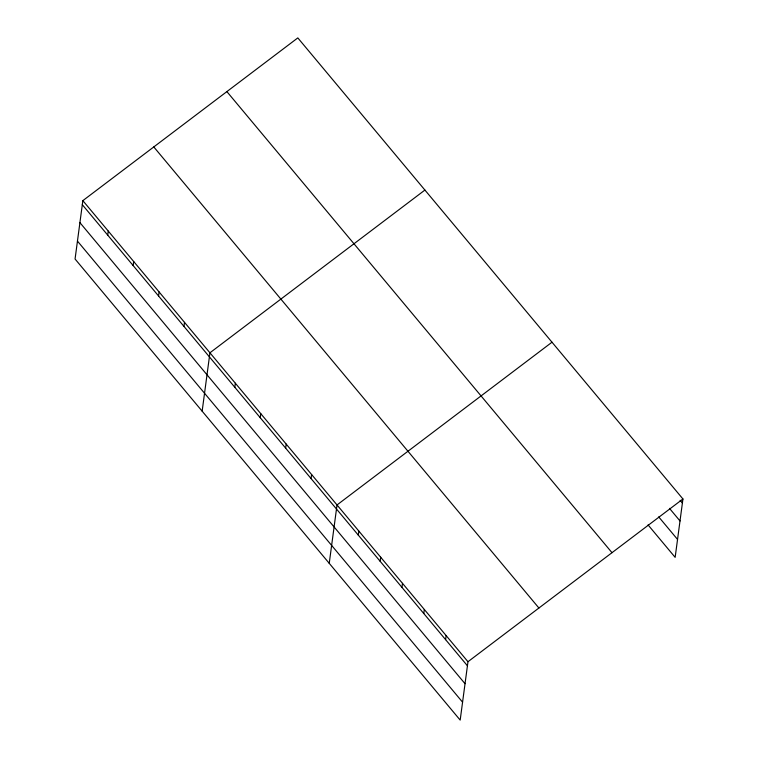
<?xml version="1.0" encoding="UTF-8"?>
<svg xmlns="http://www.w3.org/2000/svg" width="758" height="758" viewBox="0 0 758 758"><rect width="100%" height="100%" fill="white"/><g stroke="black" fill="none" stroke-linecap="round" stroke-linejoin="round"><path stroke-width="1.14" d="M82.849 200.643L75.061 259.018L460.182 720.1L467.97 661.725L682.939 498.982L297.818 37.9L82.849 200.643L467.97 661.725M107.721 235.132L108.261 231.076M133.143 265.565L133.683 261.501M158.564 295.999L159.104 291.934M183.976 326.423L184.516 322.368M202.149 411.177L209.938 352.802L424.916 190.059M234.809 387.291L235.359 383.226M260.231 417.715L260.771 413.66M285.652 448.149L286.192 444.093M311.064 478.582L311.604 474.527M329.237 563.336L337.026 504.951L552.004 342.209M358.307 535.139L358.847 531.083M380.128 561.271L380.677 557.206M401.958 587.393L402.498 583.338M423.779 613.525L424.319 609.47M445.6 639.648L446.14 635.592M682.939 498.982L675.151 557.357L648.062 524.924M680.144 500.337L682.399 503.037M669.475 508.353L680.011 520.964M658.73 516.909L677.548 539.431M226.879 91.604L612 552.686M153.789 146.938L538.91 608.02M82.309 204.698L467.43 665.78M79.912 222.625L465.033 683.707M77.449 241.091L462.57 702.173"/></g></svg>
